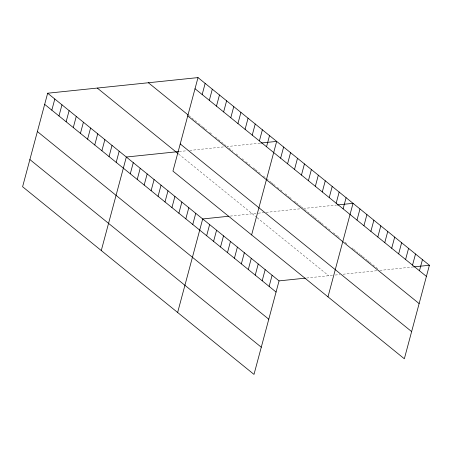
<?xml version="1.0" encoding="UTF-8"?>
<svg xmlns="http://www.w3.org/2000/svg" width="452" height="452" viewBox="0 0 452 452"><rect width="100%" height="100%" fill="white"/><g stroke="black" fill="none" stroke-linecap="round" stroke-linejoin="round"><path stroke-width="0.34" stroke-dasharray="2.26 1.69" d="M179.224 151.527L187.088 150.714M189.71 150.437L223.791 146.894M260.143 143.12L227.068 146.555L232.938 151.318M230.254 216.09L257.55 213.254M258.205 213.186L265.414 212.434M266.07 212.367L300.806 208.756M303.428 208.485L336.503 205.044M306.614 278.02L332.599 275.319M335.22 275.042L339.808 274.567M343.085 274.228L377.166 270.686M379.787 270.415L412.862 266.974M188.75 115.48L191.303 117.554M191.817 117.966L196.925 122.113M198.456 123.356L202.541 126.667M203.055 127.085L205.101 128.741M205.609 129.153L206.632 129.984M209.694 132.47L212.762 134.956M215.316 137.029L226.045 145.725M236.142 153.917L239.345 156.516M242.018 158.68L243.617 159.98M245.752 161.714L250.029 165.178M253.233 167.777L254.832 169.076M255.369 169.511L260.171 173.404M263.375 176.003L266.047 178.173M266.578 178.602L270.85 182.066M271.386 182.501L272.991 183.8M273.522 184.235L275.127 185.535M277.262 187.264L279.929 189.428M280.466 189.863L282.065 191.162M285.268 193.761L289.009 196.789M289.54 197.225L291.144 198.524M294.348 201.123L295.947 202.423M296.484 202.852L300.755 206.321M301.292 206.75L302.891 208.05M304.495 209.349L311.97 215.412M312.501 215.847L314.106 217.146M314.637 217.582L318.909 221.045M319.445 221.474L321.044 222.774M321.581 223.209L323.186 224.508M325.321 226.237L327.988 228.407M328.525 228.836L330.124 230.136M333.327 232.735L337.599 236.198M338.136 236.633L339.203 237.498M345.074 242.261L347.746 244.43M352.018 247.894L353.085 248.758M353.622 249.193L357.894 252.657M358.961 253.521L360.029 254.391M360.56 254.821L362.165 256.12M362.696 256.555L366.967 260.019M367.504 260.454L369.103 261.753M369.64 262.183L371.239 263.482M372.843 264.782L378.183 269.115M178.619 154.036L256.578 217.259M257.115 217.694L328.666 275.726"/><path stroke-width="0.68" d="M47.658 93.219L22.6 186.744L253.996 374.403L279.053 280.884L47.658 93.219L198.004 77.597L429.4 265.256L404.342 358.781L172.946 171.116L198.004 77.597M51.827 110.169L54.811 99.022M58.975 115.966L61.964 104.824M66.128 121.769L69.116 110.621M73.28 127.571L76.269 116.424M80.433 133.368L83.422 122.221M87.586 139.171L90.575 128.023M94.739 144.968L97.722 133.826M101.892 150.77L104.875 139.623M109.045 156.573L112.028 145.425M116.192 162.37L119.181 151.228M101.276 250.549L126.334 157.025L178.568 151.595M130.289 173.8L133.272 162.658M137.233 179.433L140.216 168.285M144.171 185.06L147.16 173.918M151.115 190.693L154.098 179.546M158.053 196.321L161.042 185.173M164.997 201.954L167.986 190.806M202.174 94.541L205.157 83.394M171.941 207.581L174.924 196.434M178.879 213.208L181.868 202.067M209.327 100.344L212.31 89.197M185.823 218.841L188.812 207.694M216.474 106.141L219.463 94.993M192.767 224.469L195.75 213.327M223.627 111.943L226.616 100.796M177.636 312.479L202.694 218.954L228.876 216.231M230.78 117.74L233.769 106.599M206.649 235.729L209.638 224.582M237.933 123.543L240.922 112.395M213.593 241.362L216.576 230.215M245.086 129.345L248.069 118.198M220.531 246.99L223.52 235.842M252.239 135.142L255.222 124.001M227.475 252.617L230.458 241.475M259.392 140.945L262.375 129.797M234.413 258.25L237.402 247.103M266.539 146.747L269.528 135.6M241.357 263.878L244.346 252.736M251.623 234.921L276.68 141.397L260.832 143.047M248.301 269.511L251.284 258.363M280.635 158.177L283.624 147.03M255.239 275.138L258.228 263.991M287.579 163.805L290.563 152.657M262.183 280.771L265.171 269.624M294.518 169.438L297.506 158.29M269.126 286.398L272.11 275.251M301.461 175.065L304.45 163.918M308.405 180.693L311.388 169.551M315.343 186.326L318.332 175.178M322.287 191.953L325.27 180.806M329.226 197.586L332.214 186.439M336.169 203.214L339.158 192.066M343.113 208.847L346.096 197.699M327.982 296.851L353.04 203.327L337.192 204.976M356.995 220.101L359.984 208.96M363.939 225.734L366.922 214.587M370.877 231.362L373.866 220.22M377.821 236.995L380.81 225.847M384.765 242.622L387.748 231.475M391.703 248.255L394.692 237.108M398.647 253.883L401.63 242.735M405.585 259.51L408.574 248.368M412.529 265.143L415.518 253.996M419.473 270.771L422.456 259.629M279.053 280.884L305.236 278.161M413.552 266.906L429.4 265.256M195.021 88.739L426.411 276.404M148.392 82.75L188.241 115.068M187.738 115.927L419.128 303.586M180.229 143.934L411.625 331.593M97.276 88.067L178.082 153.601M44.675 104.367L276.065 292.032M37.386 131.549L268.782 319.214M29.883 159.562L261.279 347.221"/></g></svg>
